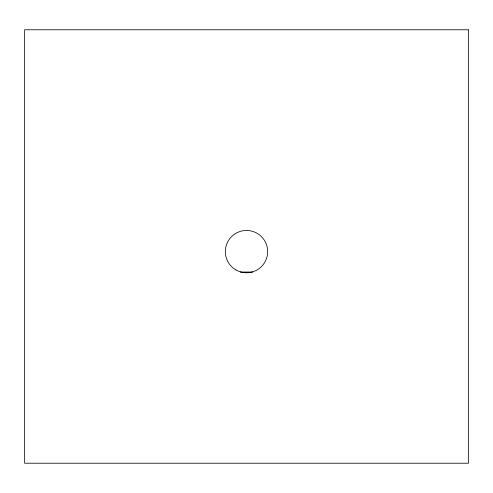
<?xml version="1.0" encoding="UTF-8"?>
<svg xmlns="http://www.w3.org/2000/svg" width="493" height="493" viewBox="0 0 493 493"><rect width="100%" height="100%" fill="white"/><g stroke="black" fill="none" stroke-linecap="round" stroke-linejoin="round"><path stroke-width="0.74" d="M240.344 272.031L252.656 272.031M468.35 29.771L24.65 29.771L24.65 463.229L468.35 463.229L468.35 29.771M235.919 269.948A21.162 21.162 0 0 0 267.662 251.621A21.162 21.162 0 0 0 235.919 233.294A21.162 21.162 0 0 0 235.919 269.948"/></g></svg>
